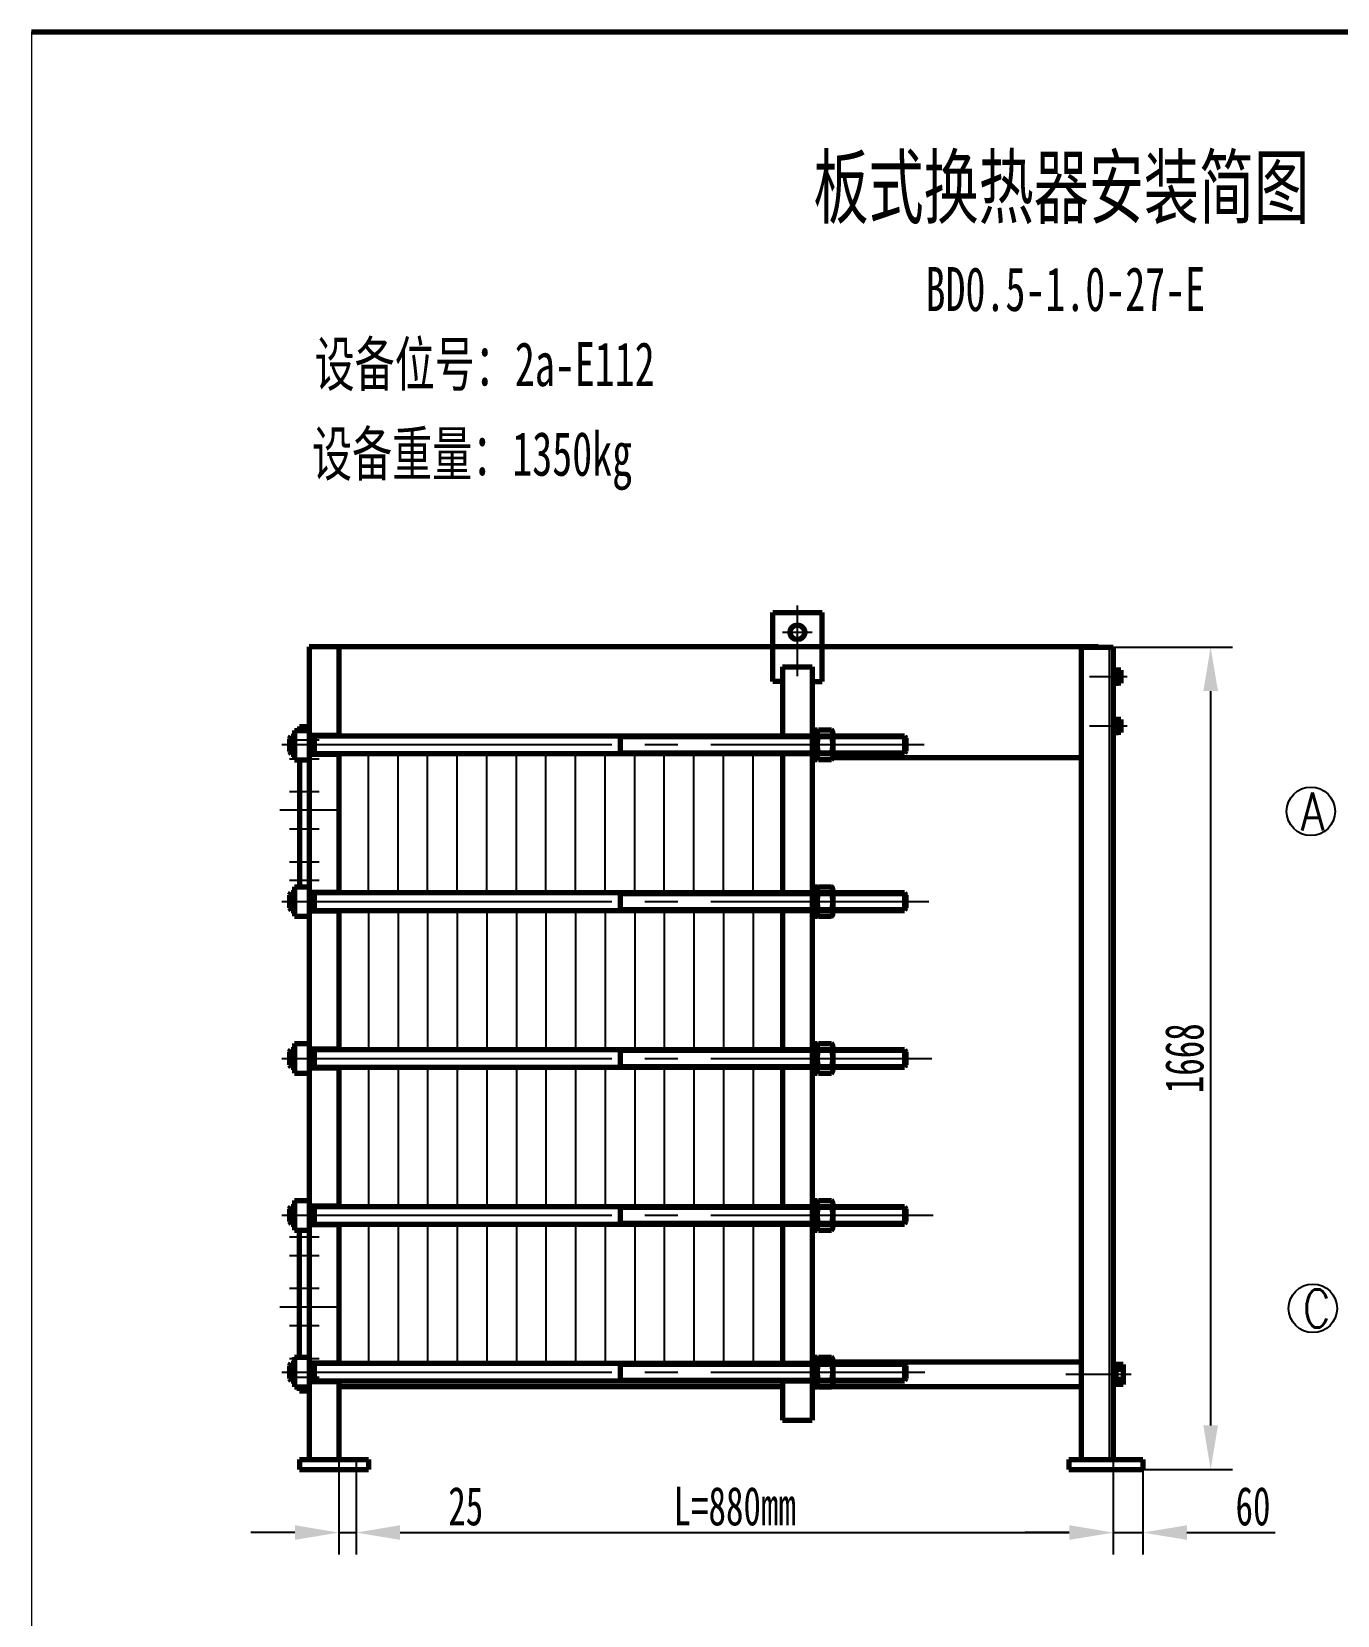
# Model space of a CAD drawing. Header units: millimetres. Extents: x -1351 to 1275, y 768 to 1047.
# Drawn here: x -1350.7 to -1232.1, y 901.9 to 1045.8 of the extents above; entities that cross this region are included whole.
import ezdxf

# ---------------------------------------------------------------- set-up
doc = ezdxf.new("R2010")
doc.units = ezdxf.units.MM
doc.linetypes.add('EB_DASHDOT', pattern=[39, 30, -3, 3, -3])
doc.layers.get('0').update_dxf_attribs({"lineweight": 0})
for name, color, linetype, lineweight in [('CAXA0', 7, 'Continuous', 70), ('CAXA1', 1, 'EB_DASHDOT', 25), ('CAXA3', 7, 'Continuous', 25), ('CAXA4', 3, 'Continuous', 25)]:
    doc.layers.add(name, color=color, linetype=linetype, lineweight=lineweight)
doc.styles.add('HZTXT', font='TXT.SHX', dxfattribs={"width": 0.8, "bigfont": 'HZTXT.SHX'})
doc.styles.add('标准', font='SIMFANG.TTF', dxfattribs={"width": 0.667})
doc.dimstyles.new('标准', dxfattribs={"dimtxt": 3.5, "dimasz": 4, "dimexe": 2, "dimexo": 0, "dimtad": 1, "dimdec": 1, "dimdsep": 46, "dimtxsty": '标准', "dimcen": 0, "dimdle": 6, "dimazin": 2, "dimtfac": 1, "dimtdec": 3, "dimtmove": 0, "dimatfit": 3, "dimfxl": 0, "dimtolj": 1, "dimtzin": 0, "dimarcsym": 0})

# ---------------------------------------------------------------- blocks, each defined once
blk = doc.blocks.new('*D16')
at = {"layer": 'CAXA4', "color": 0, "lineweight": -2}
for p, q in [((-1321.24, 914.91), (-1321.24, 907.43)), ((-1252.44, 915.16), (-1252.44, 907.43)), ((-1317.24, 909.43), (-1256.44, 909.43))]:
    blk.add_line(p, q, dxfattribs=at)
at = {"layer": 'CAXA4', "color": 0}
for points in [[(-1317.24, 910.1), (-1317.24, 908.77), (-1321.24, 909.43)], [(-1256.44, 910.1), (-1256.44, 908.77), (-1252.44, 909.43)]]:
    blk.add_solid(points, dxfattribs=at)
at = {"layer": 'Defpoints', "color": 0}
for p in [(-1321.24, 914.91), (-1252.44, 915.16), (-1252.44, 909.43)]:
    blk.add_point(p, dxfattribs=at)
at = {"layer": 'CAXA4', "color": 0, "insert": (-1286.84, 911.81), "char_height": 3.5, "attachment_point": 5, "style": '标准'}
blk.add_mtext('\\A1;{\\fFangSong_GB2312|b0|i0|c134|p0;L=880mm}', dxfattribs=at)
blk = doc.blocks.new('*D8')
at = {"layer": 'CAXA4', "color": 0, "lineweight": -2}
for p, q in [((-1252.44, 989.86), (-1241.6, 989.86)), ((-1243.6, 985.86), (-1243.6, 919.16)), ((-1250.52, 915.16), (-1241.6, 915.16))]:
    blk.add_line(p, q, dxfattribs=at)
at = {"layer": 'CAXA4', "color": 0}
for points in [[(-1244.26, 985.86), (-1242.93, 985.86), (-1243.6, 989.86)], [(-1244.26, 919.16), (-1242.93, 919.16), (-1243.6, 915.16)]]:
    blk.add_solid(points, dxfattribs=at)
at = {"layer": 'Defpoints', "color": 0}
for p in [(-1252.44, 989.86), (-1250.52, 915.16), (-1243.6, 915.16)]:
    blk.add_point(p, dxfattribs=at)
at = {"layer": 'CAXA4', "color": 0, "insert": (-1245.97, 952.51), "char_height": 3.5, "attachment_point": 5, "rotation": 90, "style": '标准'}
blk.add_mtext('\\A1;\\fFangSong_GB2312;1668', dxfattribs=at)
blk = doc.blocks.new('*D12')
at = {"layer": 'CAXA4', "color": 0, "lineweight": -2}
for p, q in [((-1249.76, 915.61), (-1249.76, 907.43)), ((-1252.44, 912.71), (-1252.44, 907.43)), ((-1256.44, 909.43), (-1260.44, 909.43)), ((-1252.44, 909.43), (-1249.76, 909.43)), ((-1245.76, 909.43), (-1237.74, 909.43))]:
    blk.add_line(p, q, dxfattribs=at)
at = {"layer": 'CAXA4', "color": 0}
for points in [[(-1256.44, 910.1), (-1256.44, 908.77), (-1252.44, 909.43)], [(-1245.76, 910.1), (-1245.76, 908.77), (-1249.76, 909.43)]]:
    blk.add_solid(points, dxfattribs=at)
at = {"layer": 'Defpoints', "color": 0}
for p in [(-1249.76, 915.61), (-1252.44, 912.71), (-1249.76, 909.43)]:
    blk.add_point(p, dxfattribs=at)
at = {"layer": 'CAXA4', "color": 0, "insert": (-1239.75, 911.81), "char_height": 3.5, "attachment_point": 5, "style": '标准'}
blk.add_mtext('\\A1;\\fFangSong_GB2312;60', dxfattribs=at)
blk = doc.blocks.new('*D13')
at = {"layer": 'CAXA4', "color": 0, "lineweight": -2}
for p, q in [((-1322.81, 916.06), (-1322.81, 907.43)), ((-1321.24, 915.16), (-1321.24, 907.43)), ((-1326.81, 909.43), (-1330.81, 909.43)), ((-1322.81, 909.43), (-1321.24, 909.43)), ((-1317.24, 909.43), (-1309.32, 909.43))]:
    blk.add_line(p, q, dxfattribs=at)
at = {"layer": 'CAXA4', "color": 0}
for points in [[(-1326.81, 910.1), (-1326.81, 908.77), (-1322.81, 909.43)], [(-1317.24, 910.1), (-1317.24, 908.77), (-1321.24, 909.43)]]:
    blk.add_solid(points, dxfattribs=at)
at = {"layer": 'Defpoints', "color": 0}
for p in [(-1322.81, 916.06), (-1321.24, 915.16), (-1321.24, 909.43)]:
    blk.add_point(p, dxfattribs=at)
at = {"layer": 'CAXA4', "color": 0, "insert": (-1311.28, 911.81), "char_height": 3.5, "attachment_point": 5, "style": '标准'}
blk.add_mtext('\\A1;\\fFangSong_GB2312;25', dxfattribs=at)

msp = doc.modelspace()

# ---------------------------------------------------------------- linework, layer by layer
msp.add_line((-1350.72273, 1045.75175), (-1350.72273, 774.75175))
at = {"layer": 'CAXA0', "color": 0, "linetype": 'Continuous', "lineweight": 70}
for p, q in [((-1350.72273, 1045.75175), (-1170.72273, 1045.75175)), ((-1283.3854, 992.99774), (-1278.9054, 992.99774)), ((-1283.3854, 986.72574), (-1283.3854, 992.99774)), ((-1278.9054, 986.72574), (-1278.9054, 992.99774)), ((-1253.8174, 989.86892), (-1325.4974, 989.86892)), ((-1325.4974, 989.86892), (-1325.4974, 952.50152)), ((-1322.8094, 989.86892), (-1322.8094, 981.80072)), ((-1255.35541, 989.86892), (-1262.7774, 989.86892)), ((-1255.35541, 989.86892), (-1255.35541, 952.50152)), ((-1255.35541, 989.86174), (-1252.44341, 989.86174)), ((-1252.44341, 989.86174), (-1252.44341, 952.50152)), ((-1282.4894, 986.72574), (-1283.3854, 986.72574)), ((-1282.4894, 988.06974), (-1279.8014, 988.06974)), ((-1282.4894, 988.06974), (-1282.4894, 981.80072)), ((-1279.8014, 988.06974), (-1279.8014, 952.50152)), ((-1279.8014, 986.72574), (-1278.9054, 986.72574)), ((-1252.21941, 987.99806), (-1252.44341, 987.99806)), ((-1252.21941, 987.99806), (-1252.21941, 986.34942)), ((-1251.77141, 987.77406), (-1252.21941, 987.77406)), ((-1251.77141, 987.4739), (-1252.21941, 987.4739)), ((-1251.77141, 986.87358), (-1252.21941, 986.87358)), ((-1251.77141, 987.77406), (-1251.77141, 986.57342)), ((-1252.21941, 986.34942), (-1252.44341, 986.34942)), ((-1251.77141, 986.57342), (-1252.21941, 986.57342)), ((-1326.3934, 982.65192), (-1325.4974, 982.65192)), ((-1326.3934, 982.65192), (-1326.3934, 982.29352)), ((-1252.21941, 983.51806), (-1252.44341, 983.51806)), ((-1252.21941, 983.51806), (-1252.21941, 981.86942)), ((-1251.77141, 983.29406), (-1252.21941, 983.29406)), ((-1251.77141, 982.9939), (-1252.21941, 982.9939)), ((-1251.77141, 983.29406), (-1251.77141, 982.09342)), ((-1327.2894, 981.53192), (-1327.155, 981.75592)), ((-1327.2894, 981.53192), (-1327.2894, 980.36712)), ((-1327.155, 981.75592), (-1327.155, 980.14312)), ((-1327.155, 981.75592), (-1326.8414, 981.75592)), ((-1326.8414, 982.29352), (-1325.4974, 982.29352)), ((-1326.8414, 982.29352), (-1326.8414, 979.60552)), ((-1325.4974, 981.84552), (-1322.8094, 981.84552)), ((-1325.0494, 981.80072), (-1271.41427, 981.80072)), ((-1325.0494, 981.80072), (-1325.0494, 980.09832)), ((-1322.8094, 981.80072), (-1271.41427, 981.80072)), ((-1297.25386, 981.80072), (-1297.25386, 980.18792)), ((-1279.8014, 982.33832), (-1279.3534, 982.33832)), ((-1279.3534, 982.33832), (-1279.3534, 979.65032)), ((-1279.219, 982.33832), (-1278.0542, 982.33832)), ((-1279.219, 981.80072), (-1278.0542, 981.80072)), ((-1277.9198, 982.06952), (-1277.9198, 979.91912)), ((-1277.9198, 981.80072), (-1271.41427, 981.80072)), ((-1271.41427, 981.80072), (-1271.41427, 980.18792)), ((-1271.41427, 981.80072), (-1271.27987, 981.57672)), ((-1271.27987, 981.57672), (-1271.27987, 980.41192)), ((-1252.21941, 981.86942), (-1252.44341, 981.86942)), ((-1251.77141, 982.39358), (-1252.21941, 982.39358)), ((-1251.77141, 982.09342), (-1252.21941, 982.09342)), ((-1327.2894, 980.36712), (-1327.155, 980.14312)), ((-1327.155, 980.14312), (-1326.8414, 980.14312)), ((-1326.8414, 979.60552), (-1325.4974, 979.60552)), ((-1326.3934, 979.60552), (-1326.3934, 968.09192)), ((-1325.4974, 980.14312), (-1322.8094, 980.14312)), ((-1325.0494, 980.18792), (-1271.41427, 980.18792)), ((-1322.8094, 980.18792), (-1322.8094, 967.59912)), ((-1282.4894, 980.18792), (-1282.4894, 967.55432)), ((-1279.8014, 979.65032), (-1279.3534, 979.65032)), ((-1279.219, 980.18792), (-1278.0542, 980.18792)), ((-1279.219, 979.65032), (-1278.0542, 979.65032)), ((-1277.93378, 979.82321), (-1255.35541, 979.82321)), ((-1277.9198, 980.18792), (-1271.41427, 980.18792)), ((-1271.27987, 980.41192), (-1271.41427, 980.18792)), ((-1326.8414, 968.09192), (-1325.4974, 968.09192)), ((-1326.8414, 968.09192), (-1326.8414, 965.40392)), ((-1279.8014, 968.09192), (-1279.3534, 968.09192)), ((-1279.3534, 968.09192), (-1279.3534, 965.40392)), ((-1279.219, 968.09192), (-1278.0542, 968.09192)), ((-1327.2894, 967.33032), (-1327.155, 967.55432)), ((-1327.2894, 967.33032), (-1327.2894, 966.16552)), ((-1327.155, 967.55432), (-1327.155, 965.94152)), ((-1327.155, 967.55432), (-1326.8414, 967.55432)), ((-1325.4974, 967.59912), (-1322.8094, 967.59912)), ((-1325.0494, 967.59912), (-1325.0494, 965.89672)), ((-1325.0494, 967.55432), (-1271.41427, 967.55432)), ((-1322.8094, 967.55432), (-1271.41427, 967.55432)), ((-1297.25386, 967.55432), (-1297.25386, 965.94152)), ((-1279.219, 967.55432), (-1278.0542, 967.55432)), ((-1277.9198, 967.82312), (-1277.9198, 965.67272)), ((-1277.9198, 967.55432), (-1271.41427, 967.55432)), ((-1271.41427, 967.55432), (-1271.41427, 965.94152)), ((-1271.41427, 967.55432), (-1271.27987, 967.33032)), ((-1271.27987, 967.33032), (-1271.27987, 966.16552)), ((-1327.2894, 966.16552), (-1327.155, 965.94152)), ((-1327.155, 965.94152), (-1326.8414, 965.94152)), ((-1326.8414, 965.40392), (-1325.4974, 965.40392)), ((-1325.4974, 965.89672), (-1322.8094, 965.89672)), ((-1325.0494, 965.94152), (-1271.41427, 965.94152)), ((-1322.8094, 965.89672), (-1322.8094, 953.30792)), ((-1282.4894, 965.94152), (-1282.4894, 953.30792)), ((-1279.8014, 965.40392), (-1279.3534, 965.40392)), ((-1279.219, 965.94152), (-1278.0542, 965.94152)), ((-1279.219, 965.40392), (-1278.0542, 965.40392)), ((-1277.9198, 965.94152), (-1271.41427, 965.94152)), ((-1271.27987, 966.16552), (-1271.41427, 965.94152)), ((-1326.8414, 953.84552), (-1326.8414, 951.15752)), ((-1326.8414, 953.84552), (-1325.4974, 953.84552)), ((-1279.8014, 953.84552), (-1279.3534, 953.84552)), ((-1279.3534, 953.84552), (-1279.3534, 951.15752)), ((-1279.219, 953.84552), (-1278.0542, 953.84552)), ((-1327.2894, 953.08392), (-1327.155, 953.30792)), ((-1327.2894, 953.08392), (-1327.2894, 951.91912)), ((-1327.155, 953.30792), (-1327.155, 951.69512)), ((-1327.155, 953.30792), (-1326.8414, 953.30792)), ((-1325.4974, 953.35272), (-1322.8094, 953.35272)), ((-1325.4974, 952.50152), (-1325.4974, 916.05971)), ((-1325.0494, 953.35272), (-1325.0494, 951.65032)), ((-1325.0494, 953.30792), (-1271.41427, 953.30792)), ((-1322.8094, 953.30792), (-1271.41427, 953.30792)), ((-1297.25386, 953.30792), (-1297.25386, 951.69512)), ((-1279.8014, 952.50152), (-1279.8014, 919.64371)), ((-1279.219, 953.30792), (-1278.0542, 953.30792)), ((-1277.9198, 953.57672), (-1277.9198, 951.42632)), ((-1277.9198, 953.30792), (-1271.41427, 953.30792)), ((-1271.41427, 953.30792), (-1271.27987, 953.08392)), ((-1271.41427, 953.30792), (-1271.41427, 951.69512)), ((-1271.27987, 953.08392), (-1271.27987, 951.91912)), ((-1255.35541, 952.50152), (-1255.35541, 916.05971)), ((-1252.44341, 952.50152), (-1252.44341, 916.05971)), ((-1327.2894, 951.91912), (-1327.155, 951.69512)), ((-1327.155, 951.69512), (-1326.8414, 951.69512)), ((-1326.8414, 951.15752), (-1325.4974, 951.15752)), ((-1325.4974, 951.65032), (-1322.8094, 951.65032)), ((-1325.0494, 951.69512), (-1271.41427, 951.69512)), ((-1322.8094, 951.69512), (-1322.8094, 949.30131)), ((-1322.8094, 951.69512), (-1322.8094, 939.10632)), ((-1282.4894, 951.69512), (-1282.4894, 939.06152)), ((-1279.8014, 951.15752), (-1279.3534, 951.15752)), ((-1279.219, 951.69512), (-1278.0542, 951.69512)), ((-1279.219, 951.15752), (-1278.0542, 951.15752)), ((-1277.9198, 951.69512), (-1271.41427, 951.69512)), ((-1271.27987, 951.91912), (-1271.41427, 951.69512)), ((-1326.8414, 939.59912), (-1325.4974, 939.59912)), ((-1326.8414, 939.59912), (-1326.8414, 936.91112)), ((-1279.8014, 939.59912), (-1279.3534, 939.59912)), ((-1279.3534, 939.59912), (-1279.3534, 936.91112)), ((-1279.219, 939.59912), (-1278.0542, 939.59912)), ((-1277.9198, 939.33032), (-1277.9198, 937.17992)), ((-1327.2894, 938.83752), (-1327.155, 939.06152)), ((-1327.2894, 938.83752), (-1327.2894, 937.67272)), ((-1327.155, 939.06152), (-1326.8414, 939.06152)), ((-1327.155, 939.06152), (-1327.155, 937.44872)), ((-1325.4974, 939.10632), (-1322.8094, 939.10632)), ((-1325.0494, 939.10632), (-1325.0494, 937.40392)), ((-1325.0494, 939.06152), (-1271.41427, 939.06152)), ((-1322.8094, 939.06152), (-1271.41427, 939.06152)), ((-1297.25386, 939.06152), (-1297.25386, 937.44872)), ((-1279.219, 939.06152), (-1278.0542, 939.06152)), ((-1277.9198, 939.06152), (-1271.41427, 939.06152)), ((-1271.41427, 939.06152), (-1271.27987, 938.83752)), ((-1271.41427, 939.06152), (-1271.41427, 937.44872)), ((-1271.27987, 938.83752), (-1271.27987, 937.67272)), ((-1327.2894, 937.67272), (-1327.155, 937.44872)), ((-1327.155, 937.44872), (-1326.8414, 937.44872)), ((-1326.8414, 936.91112), (-1325.4974, 936.91112)), ((-1326.3934, 925.35272), (-1326.3934, 936.82152)), ((-1325.4974, 937.40392), (-1322.8094, 937.40392)), ((-1325.0494, 937.44872), (-1271.41427, 937.44872)), ((-1322.8094, 937.40392), (-1322.8094, 924.81512)), ((-1282.4894, 937.44872), (-1282.4894, 924.81512)), ((-1279.8014, 936.91112), (-1279.3534, 936.91112)), ((-1279.219, 937.44872), (-1278.0542, 937.44872)), ((-1279.219, 936.91112), (-1278.0542, 936.91112)), ((-1277.9198, 937.44872), (-1271.41427, 937.44872)), ((-1271.27987, 937.67272), (-1271.41427, 937.44872)), ((-1326.8414, 925.35272), (-1326.8414, 922.66472)), ((-1326.8414, 925.35272), (-1325.4974, 925.35272)), ((-1279.8014, 925.35272), (-1279.3534, 925.35272)), ((-1255.35541, 924.90771), (-1279.8014, 924.90771)), ((-1279.3534, 925.35272), (-1279.3534, 922.66472)), ((-1279.219, 925.35272), (-1278.0542, 925.35272)), ((-1277.9198, 925.08392), (-1277.9198, 922.93352)), ((-1255.35541, 924.90771), (-1261.8814, 924.90771)), ((-1252.21941, 924.90771), (-1252.44341, 924.90771)), ((-1252.21941, 924.90771), (-1252.21941, 922.66771)), ((-1327.2894, 924.59112), (-1327.155, 924.81512)), ((-1327.2894, 924.59112), (-1327.2894, 923.42632)), ((-1327.155, 924.81512), (-1327.155, 923.20232)), ((-1327.155, 924.81512), (-1326.8414, 924.81512)), ((-1325.4974, 924.85992), (-1322.8094, 924.85992)), ((-1325.0494, 924.85992), (-1325.0494, 923.15752)), ((-1325.0494, 924.81512), (-1271.41427, 924.81512)), ((-1322.8094, 924.81512), (-1271.41427, 924.81512)), ((-1297.25386, 924.81512), (-1297.25386, 923.20232)), ((-1297.25386, 924.81512), (-1297.25386, 924.66131)), ((-1279.219, 924.81512), (-1278.0542, 924.81512)), ((-1277.9198, 924.81512), (-1271.41427, 924.81512)), ((-1271.41427, 924.81512), (-1271.41427, 923.20232)), ((-1271.41427, 924.81512), (-1271.27987, 924.59112)), ((-1271.27987, 924.59112), (-1271.27987, 923.42632)), ((-1251.54741, 924.68371), (-1252.21941, 924.68371)), ((-1251.54741, 924.23571), (-1252.21941, 924.23571)), ((-1251.54741, 924.68371), (-1251.54741, 922.89171)), ((-1327.2894, 923.42632), (-1327.155, 923.20232)), ((-1327.155, 923.20232), (-1326.8414, 923.20232)), ((-1326.8414, 922.66472), (-1325.4974, 922.66472)), ((-1326.3934, 922.30632), (-1326.3934, 922.66472)), ((-1326.3934, 922.30632), (-1325.4974, 922.30632)), ((-1325.4974, 923.15752), (-1322.8094, 923.15752)), ((-1325.0494, 923.20232), (-1271.41427, 923.20232)), ((-1322.8094, 923.20232), (-1322.8094, 916.05971)), ((-1282.4894, 922.66771), (-1322.8094, 922.66771)), ((-1282.4894, 923.20232), (-1282.4894, 919.64371)), ((-1255.35541, 922.66771), (-1279.8014, 922.66771)), ((-1279.8014, 922.66472), (-1279.3534, 922.66472)), ((-1279.219, 923.20232), (-1278.0542, 923.20232)), ((-1279.219, 922.66472), (-1278.0542, 922.66472)), ((-1277.9198, 923.20232), (-1271.41427, 923.20232)), ((-1271.27987, 923.42632), (-1271.41427, 923.20232)), ((-1255.35541, 922.66771), (-1261.92227, 922.66771)), ((-1252.21941, 922.66771), (-1252.44341, 922.66771)), ((-1251.54741, 923.33971), (-1252.21941, 923.33971)), ((-1251.54741, 922.89171), (-1252.21941, 922.89171)), ((-1282.4894, 919.64371), (-1279.8014, 919.64371)), ((-1326.3934, 916.05971), (-1320.1214, 916.05971)), ((-1326.3934, 916.05971), (-1326.3934, 915.16371)), ((-1326.3934, 915.16371), (-1320.1214, 915.16371)), ((-1320.1214, 916.05971), (-1320.1214, 915.16371)), ((-1256.47541, 916.05971), (-1256.47541, 915.16371)), ((-1256.47541, 916.05971), (-1249.75541, 916.05971)), ((-1256.47541, 915.16371), (-1249.75541, 915.16371)), ((-1249.75541, 916.05971), (-1249.75541, 915.16371))]:
    msp.add_line(p, q, dxfattribs=at)
msp.add_circle((-1281.1454, 991.20574), 0.672, dxfattribs=at)
for centre, radius, start, end in [((-1279.0174, 982.06952), 0.336, 126.8698976, 233.1301024), ((-1276.867, 980.99432), 2.4864, 161.0753556, 198.9246444), ((-1278.2558, 982.06952), 0.336, 306.8698976, 53.1301024), ((-1280.4062, 980.99432), 2.4864, 341.0753556, 18.9246444), ((-1279.0174, 979.91912), 0.336, 126.8698976, 233.1301024), ((-1278.2558, 979.91912), 0.336, 306.8698976, 53.1301024), ((-1279.0174, 967.82312), 0.336, 126.8698976, 233.1301024), ((-1278.2558, 967.82312), 0.336, 306.8698976, 53.1301024), ((-1276.867, 966.74792), 2.4864, 161.0753556, 198.9246444), ((-1280.4062, 966.74792), 2.4864, 341.0753556, 18.9246444), ((-1279.0174, 965.67272), 0.336, 126.8698976, 233.1301024), ((-1278.2558, 965.67272), 0.336, 306.8698976, 53.1301024), ((-1279.0174, 953.57672), 0.336, 126.8698976, 233.1301024), ((-1278.2558, 953.57672), 0.336, 306.8698976, 53.1301024), ((-1276.867, 952.50152), 2.4864, 161.0753556, 198.9246444), ((-1280.4062, 952.50152), 2.4864, 341.0753556, 18.9246444), ((-1279.0174, 951.42632), 0.336, 126.8698976, 233.1301024), ((-1278.2558, 951.42632), 0.336, 306.8698976, 53.1301024), ((-1279.0174, 939.33032), 0.336, 126.8698976, 233.1301024), ((-1278.2558, 939.33032), 0.336, 306.8698976, 53.1301024), ((-1276.867, 938.25512), 2.4864, 161.0753556, 198.9246444), ((-1280.4062, 938.25512), 2.4864, 341.0753556, 18.9246444), ((-1279.0174, 937.17992), 0.336, 126.8698976, 233.1301024), ((-1278.2558, 937.17992), 0.336, 306.8698976, 53.1301024), ((-1279.0174, 925.08392), 0.336, 126.8698976, 233.1301024), ((-1278.2558, 925.08392), 0.336, 306.8698976, 53.1301024), ((-1276.867, 924.00872), 2.4864, 161.0753556, 198.9246444), ((-1280.4062, 924.00872), 2.4864, 341.0753556, 18.9246444), ((-1279.0174, 922.93352), 0.336, 126.8698976, 233.1301024), ((-1278.2558, 922.93352), 0.336, 306.8698976, 53.1301024)]:
    msp.add_arc(centre, radius, start, end, dxfattribs=at)
at = {"layer": 'CAXA1', "color": 0, "linetype": 'EB_DASHDOT', "lineweight": 25}
for p, q in [((-1281.1454, 987.2163), (-1281.1454, 993.6318)), ((-1282.4894, 991.20574), (-1279.8014, 991.20574)), ((-1254.60833, 987.17374), (-1251.17566, 987.17374)), ((-1254.60833, 982.69374), (-1251.17566, 982.69374)), ((-1328.00534, 980.99432), (-1269.62485, 980.99432)), ((-1327.2894, 981.41876), (-1324.6014, 981.41876)), ((-1327.2894, 979.70849), (-1324.6014, 979.70849)), ((-1327.2894, 976.73355), (-1324.6014, 976.73355)), ((-1328.1854, 975.08072), (-1322.8094, 975.08072)), ((-1327.2894, 973.3383), (-1324.6014, 973.3383)), ((-1327.2894, 970.36336), (-1324.6014, 970.36336)), ((-1327.2894, 968.69789), (-1324.6014, 968.69789)), ((-1328.00534, 966.74792), (-1269.20458, 966.74792)), ((-1328.00497, 952.50152), (-1268.94118, 952.50152)), ((-1328.00497, 938.25512), (-1268.80369, 938.25512)), ((-1327.2894, 936.30516), (-1324.6014, 936.30516)), ((-1327.2894, 934.59489), (-1324.6014, 934.59489)), ((-1327.2894, 931.61995), (-1324.6014, 931.61995)), ((-1328.1854, 929.92232), (-1322.8094, 929.92232)), ((-1327.2894, 928.2247), (-1324.6014, 928.2247)), ((-1327.2894, 925.24976), (-1324.6014, 925.24976)), ((-1328.00497, 924.00872), (-1269.55772, 924.00872)), ((-1327.2894, 923.53949), (-1324.6014, 923.53949)), ((-1250.82791, 923.78771), (-1256.75994, 923.78771)), ((-1321.2414, 916.23846), (-1321.2414, 914.91077)), ((-1252.44341, 916.23846), (-1252.44341, 914.91077))]:
    msp.add_line(p, q, dxfattribs=at)
at = {"layer": 'CAXA3', "color": 0, "linetype": 'Continuous', "lineweight": 25}
for p, q in [((-1252.82421, 989.86174), (-1252.82421, 952.50152)), ((-1327.2894, 981.53192), (-1326.8414, 981.53192)), ((-1297.25386, 981.57672), (-1278.2468, 981.57672)), ((-1277.9198, 981.57672), (-1271.27987, 981.57672)), ((-1327.2894, 980.36712), (-1326.8414, 980.36712)), ((-1320.1214, 967.55432), (-1320.1214, 980.18792)), ((-1317.4334, 967.55432), (-1317.4334, 980.18792)), ((-1314.7454, 967.55432), (-1314.7454, 980.18792)), ((-1312.0574, 967.55432), (-1312.0574, 980.18792)), ((-1309.3694, 967.55432), (-1309.3694, 980.18792)), ((-1306.6814, 967.55432), (-1306.6814, 980.18792)), ((-1306.6814, 967.55432), (-1306.6814, 980.18792)), ((-1303.9934, 967.55432), (-1303.9934, 980.18792)), ((-1303.9934, 967.55432), (-1303.9934, 980.18792)), ((-1301.3054, 967.55432), (-1301.3054, 980.18792)), ((-1301.3054, 967.55432), (-1301.3054, 980.18792)), ((-1298.6174, 967.55432), (-1298.6174, 980.18792)), ((-1298.6174, 967.55432), (-1298.6174, 980.18792)), ((-1297.25386, 980.41192), (-1278.2468, 980.41192)), ((-1295.9294, 967.55432), (-1295.9294, 980.18792)), ((-1295.9294, 967.55432), (-1295.9294, 980.18792)), ((-1293.2414, 967.55432), (-1293.2414, 980.18792)), ((-1293.2414, 967.55432), (-1293.2414, 980.18792)), ((-1290.5534, 967.55432), (-1290.5534, 980.18792)), ((-1287.8654, 967.55432), (-1287.8654, 980.18792)), ((-1285.1774, 967.55432), (-1285.1774, 980.18792)), ((-1277.9198, 980.41192), (-1271.27987, 980.41192)), ((-1327.2894, 967.33032), (-1326.8414, 967.33032)), ((-1297.25386, 967.33032), (-1278.2468, 967.33032)), ((-1277.9198, 967.33032), (-1271.27987, 967.33032)), ((-1327.2894, 966.16552), (-1326.8414, 966.16552)), ((-1320.1214, 965.94152), (-1320.1214, 953.30792)), ((-1317.4334, 965.94152), (-1317.4334, 953.30792)), ((-1314.7454, 965.94152), (-1314.7454, 953.30792)), ((-1312.0574, 965.94152), (-1312.0574, 953.30792)), ((-1309.3694, 965.94152), (-1309.3694, 953.30792)), ((-1306.6814, 965.94152), (-1306.6814, 953.30792)), ((-1306.6814, 965.94152), (-1306.6814, 953.30792)), ((-1303.9934, 965.94152), (-1303.9934, 953.30792)), ((-1303.9934, 965.94152), (-1303.9934, 953.30792)), ((-1301.3054, 965.94152), (-1301.3054, 953.30792)), ((-1301.3054, 965.94152), (-1301.3054, 953.30792)), ((-1298.6174, 965.94152), (-1298.6174, 953.30792)), ((-1298.6174, 965.94152), (-1298.6174, 953.30792)), ((-1297.25386, 966.16552), (-1278.2468, 966.16552)), ((-1295.9294, 965.94152), (-1295.9294, 953.30792)), ((-1295.9294, 965.94152), (-1295.9294, 953.30792)), ((-1293.2414, 965.94152), (-1293.2414, 953.30792)), ((-1293.2414, 965.94152), (-1293.2414, 953.30792)), ((-1290.5534, 965.94152), (-1290.5534, 953.30792)), ((-1287.8654, 965.94152), (-1287.8654, 953.30792)), ((-1285.1774, 965.94152), (-1285.1774, 953.30792)), ((-1277.9198, 966.16552), (-1271.27987, 966.16552)), ((-1327.2894, 953.08392), (-1326.8414, 953.08392)), ((-1297.25386, 953.08392), (-1278.2468, 953.08392)), ((-1277.9198, 953.08392), (-1271.27987, 953.08392)), ((-1252.82421, 952.50152), (-1252.82421, 916.05971)), ((-1327.2894, 951.91912), (-1326.8414, 951.91912)), ((-1320.1214, 951.69512), (-1320.1214, 939.06152)), ((-1317.4334, 951.69512), (-1317.4334, 939.06152)), ((-1314.7454, 951.69512), (-1314.7454, 939.06152)), ((-1312.0574, 951.69512), (-1312.0574, 939.06152)), ((-1309.3694, 951.69512), (-1309.3694, 939.06152)), ((-1306.6814, 951.69512), (-1306.6814, 939.06152)), ((-1306.6814, 951.69512), (-1306.6814, 939.06152)), ((-1303.9934, 951.69512), (-1303.9934, 939.06152)), ((-1303.9934, 951.69512), (-1303.9934, 939.06152)), ((-1301.3054, 951.69512), (-1301.3054, 939.06152)), ((-1301.3054, 951.69512), (-1301.3054, 939.06152)), ((-1298.6174, 951.69512), (-1298.6174, 939.06152)), ((-1298.6174, 951.69512), (-1298.6174, 939.06152)), ((-1297.25386, 951.91912), (-1278.2468, 951.91912)), ((-1295.9294, 951.69512), (-1295.9294, 939.06152)), ((-1295.9294, 951.69512), (-1295.9294, 939.06152)), ((-1293.2414, 951.69512), (-1293.2414, 939.06152)), ((-1293.2414, 951.69512), (-1293.2414, 939.06152)), ((-1290.5534, 951.69512), (-1290.5534, 939.06152)), ((-1287.8654, 951.69512), (-1287.8654, 939.06152)), ((-1285.1774, 951.69512), (-1285.1774, 939.06152)), ((-1277.9198, 951.91912), (-1271.27987, 951.91912)), ((-1327.2894, 938.83752), (-1326.8414, 938.83752)), ((-1297.25386, 938.83752), (-1278.2468, 938.83752)), ((-1277.9198, 938.83752), (-1271.27987, 938.83752)), ((-1327.2894, 937.67272), (-1326.8414, 937.67272)), ((-1320.1214, 937.44872), (-1320.1214, 924.81512)), ((-1317.4334, 937.44872), (-1317.4334, 924.81512)), ((-1314.7454, 937.44872), (-1314.7454, 924.81512)), ((-1312.0574, 937.44872), (-1312.0574, 924.81512)), ((-1309.3694, 937.44872), (-1309.3694, 924.81512)), ((-1306.6814, 937.44872), (-1306.6814, 924.81512)), ((-1306.6814, 937.44872), (-1306.6814, 924.81512)), ((-1303.9934, 937.44872), (-1303.9934, 924.81512)), ((-1303.9934, 937.44872), (-1303.9934, 924.81512)), ((-1301.3054, 937.44872), (-1301.3054, 924.81512)), ((-1301.3054, 937.44872), (-1301.3054, 924.81512)), ((-1298.6174, 937.44872), (-1298.6174, 924.81512)), ((-1298.6174, 937.44872), (-1298.6174, 924.81512)), ((-1297.25386, 937.67272), (-1278.2468, 937.67272)), ((-1295.9294, 937.44872), (-1295.9294, 924.81512)), ((-1295.9294, 937.44872), (-1295.9294, 924.81512)), ((-1293.2414, 937.44872), (-1293.2414, 924.81512)), ((-1293.2414, 937.44872), (-1293.2414, 924.81512)), ((-1290.5534, 937.44872), (-1290.5534, 924.81512)), ((-1287.8654, 937.44872), (-1287.8654, 924.81512)), ((-1285.1774, 937.44872), (-1285.1774, 924.81512)), ((-1277.9198, 937.67272), (-1271.27987, 937.67272)), ((-1327.2894, 924.59112), (-1326.8414, 924.59112)), ((-1297.25386, 924.59112), (-1278.2468, 924.59112)), ((-1277.9198, 924.59112), (-1271.27987, 924.59112)), ((-1327.2894, 923.42632), (-1326.8414, 923.42632)), ((-1297.25386, 923.42632), (-1278.2468, 923.42632)), ((-1277.9198, 923.42632), (-1271.27987, 923.42632))]:
    msp.add_line(p, q, dxfattribs=at)
for centre in [(-1234.49211, 974.93755), (-1234.30992, 929.79833)]:
    msp.add_circle(centre, 2.2044, dxfattribs=at)

# ---------------------------------------------------------------- texts
at = {"layer": 'CAXA3', "color": 0, "linetype": 'Continuous', "lineweight": 25, "char_height": 3.456, "attachment_point": 1, "style": 'HZTXT'}
for s, insert in [('A', (-1235.39648, 976.66041)), ('C', (-1235.21429, 931.5212))]:
    msp.add_mtext(s, dxfattribs=dict(at, insert=insert))
at = {"layer": 'CAXA4', "color": 0, "linetype": 'Continuous', "lineweight": 25, "attachment_point": 1, "style": '标准'}
for s, insert, char_height in [('{\\fFangSong_GB2312|b0|i0|c134|p34;板式换热器安装简图}', (-1279.68521, 1034.39772), 5.5), ('{\\fFangSong_GB2312|b0|i0|c134|p34;BD0.5-1.0-27-E}', (-1269.50631, 1024.37532), 4), ('{\\fSimSun|b0|i0|c134|p2;设备位号：2a-E112}', (-1325.01466, 1017.56036), 4), ('{\\fSimSun|b0|i0|c134|p2;设备重量：1350kg}', (-1325.24752, 1009.41472), 4)]:
    msp.add_mtext(s, dxfattribs=dict(at, insert=insert, char_height=char_height))

# ---------------------------------------------------------------- dimensions: what is measured, and where the dimension line sits
at = {"layer": 'CAXA4', "color": 0}
dim = msp.add_linear_dim(base=(-1243.59561, 915.16371), p1=(-1252.44341, 989.86174), p2=(-1250.5153, 915.16371), angle=90, text='\\fFangSong_GB2312;1668', dimstyle='标准', dxfattribs=at)
dim.commit()
dim.dimension.update_dxf_attribs({"geometry": '*D8', "text_midpoint": (-1245.97061, 952.51272)})
for base, p1, p2, text, picture, middle in [((-1321.2414, 909.43276), (-1322.8094, 916.05971), (-1321.2414, 915.16371), '\\fFangSong_GB2312;25', '*D13', (-1311.27879, 911.80776)), ((-1252.44341, 909.43276), (-1321.2414, 914.91077), (-1252.44341, 915.16371), '{\\fFangSong_GB2312|b0|i0|c134|p0;L=880mm}', '*D16', (-1286.8424, 911.80776)), ((-1249.75541, 909.43276), (-1252.44341, 912.7099), (-1249.75541, 915.61171), '\\fFangSong_GB2312;60', '*D12', (-1239.74863, 911.80776))]:
    dim = msp.add_linear_dim(base=base, p1=p1, p2=p2, text=text, dimstyle='标准', dxfattribs=at)
    dim.commit()
    dim.dimension.update_dxf_attribs({"geometry": picture, "text_midpoint": middle})

doc.saveas('drawing.dxf')
